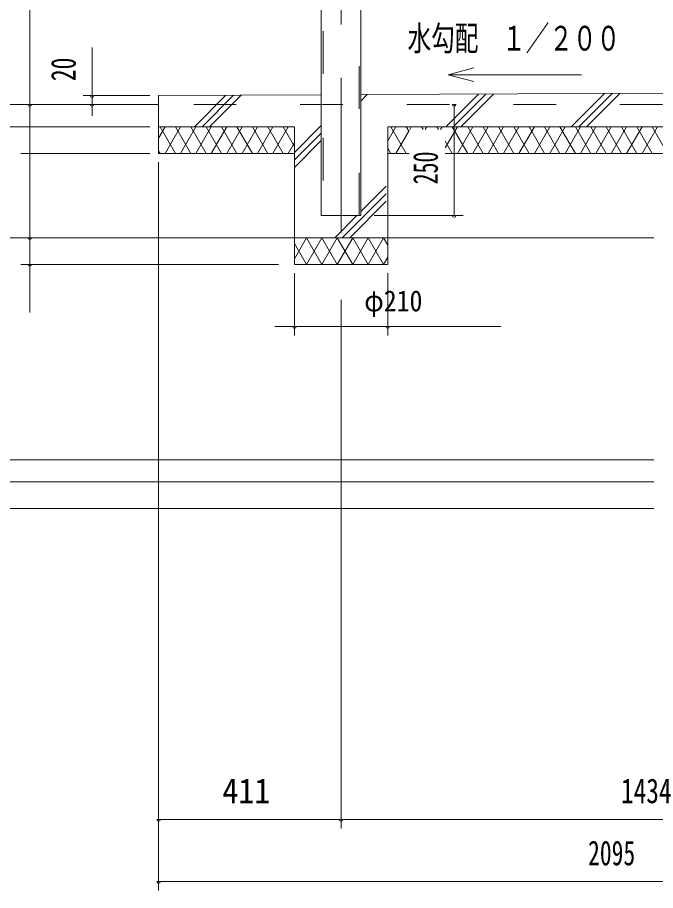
# Model space of a CAD drawing. Units: millimetres, scale not verified, with parts at other scales. Extents: x -27018 to 27029, y -10500 to 10500.
# Drawn here: x 16410 to 20003, y -3330 to 1585 of the extents above; entities that cross this region are included whole.
import ezdxf
from ezdxf.enums import TextEntityAlignment as Align

# ---------------------------------------------------------------- set-up
doc = ezdxf.new("R2010")
doc.units = ezdxf.units.MM
doc.header["$LTSCALE"] = 60
doc.linetypes.add('USER2', pattern=[10, 4, -6])
doc.linetypes.add('USER3', pattern=[24, 12, -5, 2, -5])
for name, color, linetype, lineweight in [('0-6_2-02BOLD', 7, 'Continuous', 18), ('0-7_2-12HIDDEN', 3, 'USER2', 18), ('0-8_2-22CENTER', 3, 'USER3', 18), ('0-A_2-52DIM', 3, 'Continuous', 18), ('0-B_2-62HATCH', 2, 'Continuous', 18)]:
    doc.layers.add(name, color=color, linetype=linetype, lineweight=lineweight)
doc.styles.add('ＭＳ ゴシック', font='')
doc.styles.get('ＭＳ ゴシック').set_extended_font_data('MS Gothic')

msp = doc.modelspace()

# ---------------------------------------------------------------- linework, layer by layer
at = {"layer": '0-6_2-02BOLD'}
for p, q in [((18121.04, 469.93), (18121.04, 3919.93)), ((17204.91, 1144.93), (18121.04, 1149.3)), ((18343.79, 1150.37), (21706.04, 1166.42)), ((17204.91, 1094.93), (16829.91, 1094.93)), ((18614.71, 819.93), (18494.84, 819.93)), ((21192.41, 819.93), (18818.72, 819.93)), ((18494.84, 344.93), (17969.84, 344.93))]:
    msp.add_line(p, q, dxfattribs=at)
for points in [[(18343.78, 3919.93), (18343.79, 469.93), (18120.97, 469.93)], [(17969.84, 819.93), (17204.91, 819.93), (17204.91, 1144.93)], [(21192.41, 344.93), (21192.41, 969.93), (18494.84, 969.93), (18494.84, 194.93), (17969.84, 194.93), (17969.84, 969.93), (17204.91, 969.93)]]:
    msp.add_lwpolyline(points, dxfattribs=at)
at = {"layer": '0-7_2-12HIDDEN'}
for p, q in [((18131.54, 3907.43), (18131.54, 469.93)), ((18333.29, 469.93), (18333.29, 3907.43)), ((22442.41, 1094.93), (17204.91, 1094.93))]:
    msp.add_line(p, q, dxfattribs=at)
at = {"layer": '0-8_2-22CENTER'}
for p, q in [((18232.48, 4125.61), (18232.48, 1094.93)), ((18232.41, 1094.93), (18232.41, 94.93))]:
    msp.add_line(p, q, dxfattribs=at)
at = {"layer": '0-A_2-52DIM'}
for p, q in [((16479.91, -75.07), (16479.91, 3869.93)), ((16829.91, 1031.06), (16829.91, 1414.93)), ((18835.09, 1262.63), (18979.98, 1223.81)), ((17154.91, 1144.93), (16779.91, 1144.93)), ((16839.91, 1144.93), (16819.91, 1144.93)), ((16829.91, 1094.93), (15379.91, 1094.93)), ((16489.91, 1094.93), (16469.91, 1094.93)), ((16839.91, 1094.93), (16819.91, 1094.93)), ((18878.72, 1094.93), (18858.72, 1094.93)), ((18868.72, 1094.93), (18868.72, 469.93)), ((16079.91, 969.93), (17154.91, 969.93)), ((17154.91, 819.93), (16429.91, 819.93)), ((17204.91, 769.93), (17204.91, -3330.07)), ((18918.72, 469.93), (18418.72, 469.93)), ((18878.72, 469.93), (18858.72, 469.93)), ((15729.91, 344.93), (19992.41, 344.93)), ((16489.91, 344.93), (16469.91, 344.93)), ((17878.99, 194.93), (16429.91, 194.93)), ((16489.91, 194.93), (16469.91, 194.93)), ((17969.84, -205.07), (17969.84, 144.93)), ((18494.84, 144.93), (18494.84, -205.07)), ((18232.41, -4.6), (18232.41, -2980.07)), ((19132.34, -155.07), (17858.78, -155.07)), ((17979.84, -155.07), (17959.84, -155.07)), ((18504.84, -155.07), (18484.84, -155.07)), ((19992.41, -905.07), (16079.91, -905.07)), ((16079.91, -1030.07), (19992.41, -1030.07)), ((19992.41, -1180.07), (15379.91, -1180.07)), ((17214.91, -2930.07), (17194.91, -2930.07)), ((22442.41, -2930.07), (17204.91, -2930.07)), ((18242.41, -2930.07), (18222.41, -2930.07)), ((17214.91, -3280.07), (17194.91, -3280.07)), ((17204.91, -3280.07), (22837.41, -3280.07))]:
    msp.add_line(p, q, dxfattribs=at)
msp.add_lwpolyline([(18979.98, 1301.46), (18835.09, 1262.63), (19585.09, 1262.63)], dxfattribs=at)
for centre in [(16829.91, 1144.93), (16479.91, 1094.93), (16829.91, 1094.93), (18868.72, 1094.93), (18868.72, 469.93), (16479.91, 344.93), (16479.91, 194.93), (17969.84, -155.07), (18494.84, -155.07), (17204.91, -2930.07), (18232.41, -2930.07), (17204.91, -3280.07)]:
    msp.add_arc(centre, 10, 180, 0, dxfattribs=at)
at = {"layer": '0-B_2-62HATCH'}
for p, q in [((17407.34, 969.93), (17584.15, 1146.74)), ((17626.78, 1146.94), (17449.77, 969.93)), ((17492.2, 969.93), (17669.41, 1147.15)), ((18343.79, 1114.41), (18379.91, 1150.54)), ((19005.15, 1153.52), (18821.56, 969.93)), ((19047.78, 1153.73), (18863.98, 969.93)), ((18906.41, 969.93), (19090.41, 1153.93)), ((19715.65, 1156.91), (19528.66, 969.93)), ((19571.09, 969.93), (19758.28, 1157.12)), ((19613.52, 969.93), (19800.91, 1157.32)), ((17241.91, 969.93), (17204.91, 905.85)), ((17299.64, 819.93), (17213.04, 969.93)), ((17241.91, 819.93), (17328.51, 969.93)), ((17299.64, 969.93), (17386.25, 819.93)), ((17415.11, 969.93), (17328.51, 819.93)), ((17472.85, 819.93), (17386.25, 969.93)), ((17415.11, 819.93), (17501.71, 969.93)), ((17472.85, 969.93), (17559.45, 819.93)), ((17588.32, 969.93), (17501.71, 819.93)), ((17646.06, 819.93), (17559.45, 969.93)), ((17588.32, 819.93), (17674.92, 969.93)), ((17646.06, 969.93), (17732.66, 819.93)), ((17761.52, 969.93), (17674.92, 819.93)), ((17819.26, 819.93), (17732.66, 969.93)), ((17761.52, 819.93), (17848.12, 969.93)), ((17819.26, 969.93), (17905.86, 819.93)), ((17934.73, 969.93), (17848.13, 819.93)), ((17969.84, 859.11), (17905.86, 969.93)), ((18121.04, 976.52), (17969.84, 825.32)), ((17969.84, 782.9), (18121.04, 934.09)), ((18494.84, 890.08), (18540.95, 969.93)), ((18512.08, 969.93), (18598.68, 819.93)), ((18614.71, 947.7), (18540.95, 819.93)), ((18614.71, 942.16), (18598.68, 969.93)), ((18627.55, 969.93), (18618.92, 954.99)), ((18693.91, 954.99), (18685.29, 969.93)), ((18714.15, 969.93), (18705.53, 954.99)), ((18780.51, 954.99), (18771.89, 969.93)), ((18800.75, 969.93), (18792.13, 954.99)), ((18818.72, 851.04), (18887.35, 969.93)), ((18858.49, 969.93), (18945.09, 819.93)), ((18973.96, 969.93), (18887.35, 819.93)), ((19031.7, 819.93), (18945.09, 969.93)), ((18973.96, 819.93), (19060.56, 969.93)), ((19031.7, 969.93), (19118.3, 819.93)), ((19147.17, 969.93), (19060.56, 819.93)), ((19204.9, 819.93), (19118.3, 969.93)), ((19147.17, 819.93), (19233.77, 969.93)), ((19204.9, 969.93), (19291.5, 819.93)), ((19320.37, 969.93), (19233.77, 819.93)), ((19378.1, 819.93), (19291.5, 969.93)), ((19320.37, 819.93), (19406.97, 969.93)), ((19378.1, 969.93), (19464.71, 819.93)), ((19493.57, 969.93), (19406.97, 819.93)), ((19551.31, 819.93), (19464.71, 969.93)), ((19493.57, 819.93), (19580.18, 969.93)), ((19637.91, 819.93), (19551.31, 969.93)), ((19666.78, 969.93), (19580.18, 819.93)), ((19724.51, 819.93), (19637.91, 969.93)), ((19753.38, 969.93), (19666.78, 819.93)), ((19811.12, 819.93), (19724.52, 969.93)), ((19839.98, 969.93), (19753.38, 819.93)), ((19811.12, 969.93), (19897.72, 819.93)), ((19926.59, 969.93), (19839.98, 819.93)), ((19984.32, 819.93), (19897.72, 969.93)), ((19926.59, 819.93), (20013.19, 969.93)), ((19984.32, 969.93), (20070.93, 819.93)), ((18121.04, 891.66), (17969.84, 740.47)), ((18858.49, 819.93), (18818.72, 888.82)), ((17934.73, 819.93), (17969.84, 880.75)), ((18512.08, 819.93), (18494.84, 849.79)), ((17204.91, 834.01), (17213.04, 819.93)), ((18486.95, 592.96), (18238.91, 344.93)), ((18343.72, 492.16), (18486.95, 635.39)), ((18281.34, 344.93), (18486.95, 550.54)), ((18196.49, 344.93), (18321.49, 469.93)), ((18297.72, 344.93), (18384.33, 194.93)), ((18384.33, 344.93), (18297.73, 194.93)), ((18384.33, 194.93), (18470.93, 344.93)), ((18470.93, 194.93), (18384.33, 344.93)), ((18470.93, 344.93), (18494.84, 303.5)), ((18494.84, 236.35), (18470.93, 194.93))]:
    msp.add_line(p, q, dxfattribs=at)
for points in [[(17969.84, 312.84), (18037.92, 194.93), (18124.52, 344.93), (18211.12, 194.93), (18297.72, 344.93)], [(18297.72, 194.93), (18211.12, 344.93), (18124.52, 194.93), (18037.92, 344.93), (17969.84, 227.02)]]:
    msp.add_lwpolyline(points, dxfattribs=at)

# ---------------------------------------------------------------- texts
at = {"layer": '0-A_2-52DIM', "color": 7, "style": 'ＭＳ ゴシック'}
for s, height, width, p in [('水勾配\u3000１／２００', 139.3, 0.7, (18606.62, 1356.63)), ('φ210', 118.4, 0.9, (18362.54, -105.07)), ('411', 139.3, 0.95, (17563.94, -2880.07)), ('1434', 139.3, 0.75, (19808.69, -2880.07)), ('2095', 139.3, 0.7, (19622.96, -3230.07))]:
    msp.add_text(s, height=height, dxfattribs=dict(at, width=width)).set_placement(p, align=Align.BOTTOM_LEFT)
for s, width, p in [('20', 0.7, (16779.91, 1226.27)), ('250', 0.65, (18818.72, 645.24))]:
    msp.add_text(s, height=139.3, rotation=90, dxfattribs=dict(at, width=width)).set_placement(p, align=Align.BOTTOM_LEFT)

doc.saveas('drawing.dxf')
